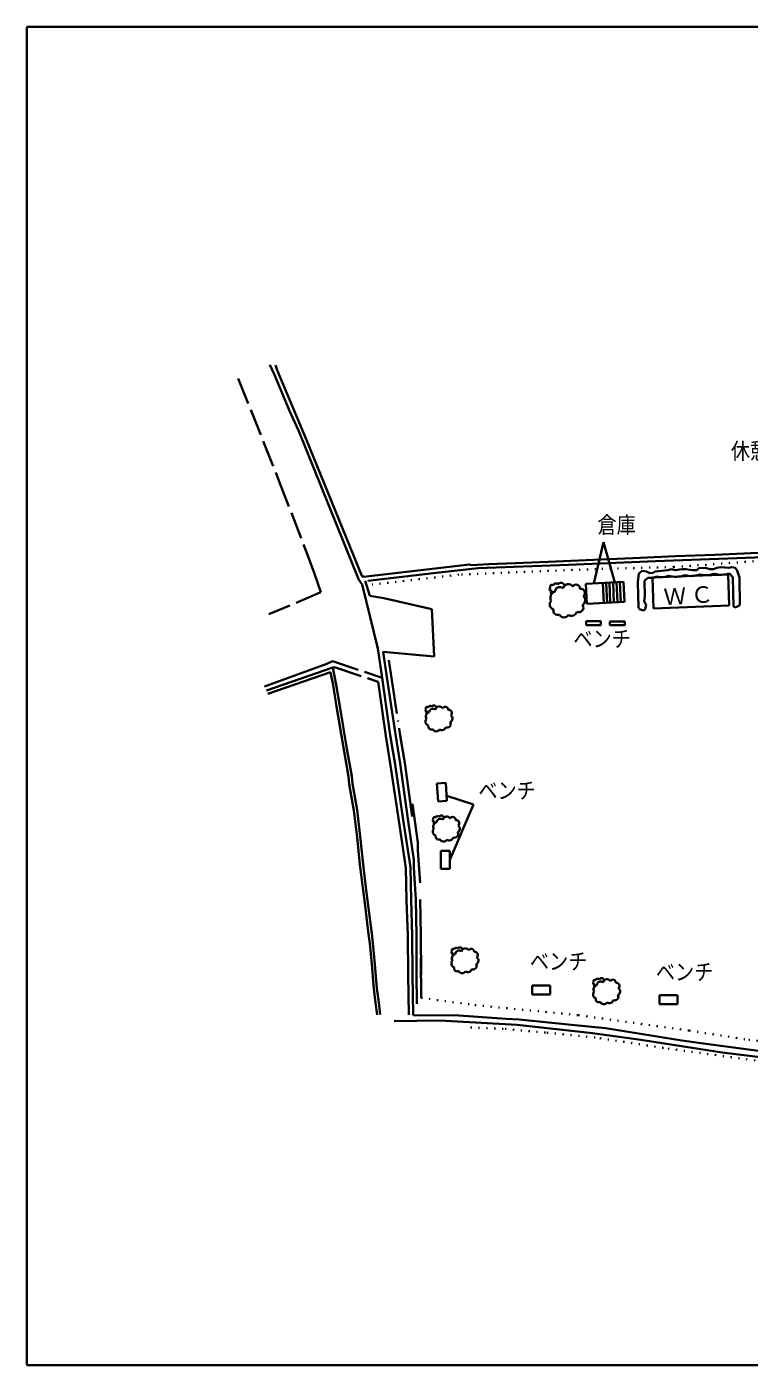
# Model space of a CAD drawing. Units: millimetres, scale not verified. Extents: x 0 to 210000, y 0 to 148500.
# Drawn here: x 0 to 80210, y 0 to 148500 of the extents above; entities that cross this region are included whole.
import ezdxf
from ezdxf.enums import TextEntityAlignment as Align

# ---------------------------------------------------------------- set-up
doc = ezdxf.new("R2010")
doc.units = ezdxf.units.MM
doc.header["$LTSCALE"] = 500
for name, pattern in [('DASHED', [7.5, 6, -1.5]), ('DOTTED', [1.75, 0.25, -1.5]), ('LONG_DASHED_DOTTED', [15.25, 12, -1.5, 0.25, -1.5])]:
    doc.linetypes.add(name, pattern=pattern)
doc.layers.add('グループ[0](0)-D-STR(1)', color=7, linetype='Continuous', lineweight=35)
doc.layers.add('グループ[0](0)-V-nasSTD(0)', color=7, linetype='Continuous', lineweight=35)
doc.styles.add('ＭＳ ゴシック', font='')
doc.styles.get('ＭＳ ゴシック').set_extended_font_data('MS Gothic')

msp = doc.modelspace()

# ---------------------------------------------------------------- linework, layer by layer
at = {"layer": 'グループ[0](0)-D-STR(1)'}
for p, q in [((27494.6, 109893.9), (27003.5, 111007.1)), ((29164.4, 105899.5), (27494.6, 109893.9)), ((27787, 110413.1), (27605.9, 110968.6)), ((31023.6, 102756.4), (27787, 110413.1)), ((30212.1, 103640.4), (29164.4, 105899.5)), ((36868.5, 87133.4), (30212.1, 103640.4)), ((33789.2, 95945.1), (31023.6, 102756.4)), ((37194.8, 87575.9), (33789.2, 95945.1)), ((62966.2, 86734.2), (64028.1, 91307.5)), ((65303.3, 86852.1), (64028.1, 91307.5)), ((54224, 88990.7), (57893.2, 89142.1)), ((57893.2, 89142.1), (62942.7, 89375.1)), ((69820.5, 89195.9), (60139.7, 88819.1)), ((62942.7, 89375.1), (68155.2, 89590.6)), ((68155.2, 89590.6), (72004.9, 89753.6)), ((82812.4, 89687.4), (69820.5, 89195.9)), ((72004.9, 89753.6), (76378.8, 89905.1)), ((76378.8, 89905.1), (81201.1, 90126.4)), ((37378.6, 87459.5), (49169.4, 88833.4)), ((45792.5, 87935.1), (37865.4, 87022.1)), ((50125.7, 88427.8), (45792.5, 87935.1)), ((49169.4, 88833.4), (49413.4, 88763.5)), ((49413.4, 88763.5), (51294.5, 88862.5)), ((60139.7, 88819.1), (50125.7, 88427.8)), ((51294.5, 88862.5), (54224, 88990.7)), ((67950.4, 87837.8), (67825.2, 86877.9)), ((68326.1, 88150.9), (67950.4, 87837.8)), ((68326.1, 88150.9), (68803, 88068.7)), ((68803, 88068.7), (69163.7, 87892.6)), ((69163.7, 87892.6), (69549.4, 87909.4)), ((69464.6, 87391.3), (77858.3, 87717.5)), ((69549.4, 87909.4), (69775.9, 88068.7)), ((69775.9, 88068.7), (71164.8, 88193)), ((71164.8, 88193), (71585, 88323.5)), ((71585, 88323.5), (72005.3, 88222)), ((72005.3, 88222), (72455.2, 88280.9)), ((72455.2, 88280.9), (72775.5, 88339.1)), ((72775.5, 88339.1), (73159.9, 88310)), ((73159.9, 88310), (73660.8, 88234.3)), ((73660.8, 88234.3), (73905.4, 88228.5)), ((73905.4, 88228.5), (74400.4, 88216.8)), ((74400.4, 88216.8), (74610.1, 88432.3)), ((74610.1, 88432.3), (75361.4, 88478.9)), ((75361.4, 88478.9), (75827.3, 88339.1)), ((75827.3, 88339.1), (76229.2, 88339.1)), ((76229.2, 88339.1), (76596.1, 88455.6)), ((76596.1, 88455.6), (77038.7, 88525.5)), ((77038.7, 88525.5), (77487.2, 88519.7)), ((77487.2, 88519.7), (77900.7, 88455.6)), ((77858.3, 87717.5), (77991.1, 84299.8)), ((77900.7, 88455.6), (78320, 88548.8)), ((78389.9, 87448), (78028.8, 87849.9)), ((78320, 88548.8), (78628.7, 88467.2)), ((78628.7, 88467.2), (78838.4, 88251.8)), ((78838.4, 88251.8), (79123.8, 87401.4)), ((37232.3, 86633.2), (36868.5, 87133.4)), ((37378.6, 87459.5), (37194.8, 87575.9)), ((38983.1, 79516.6), (37232.3, 86633.2)), ((37571.1, 87019.2), (38085.6, 85378.7)), ((62072.3, 86689.2), (66254.9, 86900.1)), ((62172.5, 84485.4), (62072.3, 86689.2)), ((64070.1, 84581.1), (63969.9, 86784.9)), ((64419.7, 84598.8), (64319.5, 86802.5)), ((64783, 84617.1), (64682.8, 86820.8)), ((65190.4, 84637.6), (65090.2, 86841.4)), ((65565.5, 84656.6), (65465.3, 86860.3)), ((65945.4, 84675.7), (65845.2, 86879.5)), ((66355, 84696.4), (66254.9, 86900.1)), ((67825.2, 86877.9), (67929.6, 84039.8)), ((68572.4, 87034.5), (68954.8, 87366.6)), ((68622.7, 85313.6), (68572.4, 87034.5)), ((69464.6, 87391.3), (69597.5, 83973.5)), ((78459.8, 84186.6), (78389.9, 87448)), ((79123.8, 87401.4), (79158.7, 84326.3)), ((38085.6, 85378.7), (39638.6, 85111.8)), ((44987.2, 83895.2), (39638.6, 85111.8)), ((62172.5, 84485.4), (66355, 84696.4)), ((68562.3, 84760.1), (68622.7, 85313.6)), ((68753.5, 84317.2), (68562.3, 84760.1)), ((44987.2, 83895.2), (45228.7, 78629.7)), ((67929.6, 84039.8), (68117.4, 83831.1)), ((68117.4, 83831.1), (68493, 83747.6)), ((68493, 83747.6), (68652.9, 83884.5)), ((68652.9, 83884.5), (68753.5, 84317.2)), ((69597.5, 83973.5), (77991.1, 84299.8)), ((62088.8, 82536), (62088.8, 82119.7)), ((63735.1, 82536), (62088.8, 82536)), ((62088.8, 82119.7), (63735.1, 82119.7)), ((63735.1, 82119.7), (63735.1, 82536)), ((64738, 82517.1), (64738, 82100.8)), ((66384.3, 82517.1), (64738, 82517.1)), ((64738, 82100.8), (66384.3, 82100.8)), ((66384.3, 82100.8), (66384.3, 82517.1)), ((39440.2, 76281.2), (38983.1, 79516.6)), ((39960, 76354.9), (39562.6, 79167.7)), ((39562.6, 79167.7), (45228.7, 78629.7)), ((26409.1, 75318.6), (33331.7, 77828.8)), ((26634.7, 74870.8), (33962.6, 77408.6)), ((33331.7, 77828.8), (33939.8, 78125.1)), ((33962.6, 77408.6), (34360.5, 75502.6)), ((26765.6, 74492.8), (33711.6, 76898.3)), ((33711.6, 76898.3), (34016.3, 75438.9)), ((38999.6, 75828.2), (39853.1, 69836.2)), ((39440.2, 76281.2), (40347.3, 69912.4)), ((39960, 76354.9), (40928.6, 70004.1)), ((34016.3, 75438.9), (34398.5, 73069.4)), ((34360.5, 75502.6), (34743.9, 73125.8)), ((34398.5, 73069.4), (35185.6, 68318.4)), ((34743.9, 73125.8), (35530.4, 68378.4)), ((39853.1, 69836.2), (40398.3, 66557.5)), ((40347.3, 69912.4), (40892.2, 66635.1)), ((40928.6, 70004.1), (41461.7, 66745.2)), ((35185.6, 68318.4), (35731.3, 65324.8)), ((35530.4, 68378.4), (36078.8, 65370.2)), ((36078.8, 65370.2), (36147.8, 64504.2)), ((40398.3, 66557.5), (41340.8, 60196.3)), ((40892.2, 66635.1), (41835.3, 60270.5)), ((41461.7, 66745.2), (42354.5, 60348.4)), ((35731.3, 65324.8), (35800.3, 64458.8)), ((35800.3, 64458.8), (36326.6, 61564)), ((36147.8, 64504.2), (36672.9, 61615.6)), ((45528.9, 64536.8), (46524.7, 64601.7)), ((45658.7, 62545.3), (45528.9, 64536.8)), ((46524.7, 64601.7), (46654.5, 62610.2)), ((46654.5, 62610.2), (45658.7, 62545.3)), ((46618.5, 63162), (49579.9, 62226.6)), ((36326.6, 61564), (36671.2, 58605.5)), ((36672.9, 61615.6), (37019.1, 58643.6)), ((46953.5, 56087.1), (49579.9, 62226.6)), ((41340.8, 60196.3), (41990.5, 55919.5)), ((41835.3, 60270.5), (42485.9, 55987.2)), ((42354.5, 60348.4), (42980, 56062.6)), ((36671.2, 58605.5), (36984.5, 55556.1)), ((37019.1, 58643.6), (37332.3, 55595.6)), ((45953.5, 55087.1), (45953.5, 57087.1)), ((45953.5, 57087.1), (46953.5, 57087.1)), ((46953.5, 57087.1), (46953.5, 55087.1)), ((36984.5, 55556.1), (37308.2, 52955.8)), ((37332.3, 55595.6), (37655.6, 52998.9)), ((41990.5, 55919.5), (42086, 55134)), ((42086, 55134), (42167.2, 51606)), ((42485.9, 55987.2), (42585.3, 55170)), ((42585.3, 55170), (42667, 51620.3)), ((42980, 56062.6), (42988.6, 55213.4)), ((42988.6, 55213.4), (43191.8, 51635.4)), ((46953.5, 55087.1), (45953.5, 55087.1)), ((37308.2, 52955.8), (37553.7, 50971.6)), ((37655.6, 52998.9), (37901, 51014.7)), ((37553.7, 50971.6), (37945.3, 47838.6)), ((37901, 51014.7), (38292.5, 47882.3)), ((42167.2, 51606), (42302.5, 47654)), ((42667, 51620.3), (42802.5, 47664.7)), ((43191.8, 51635.4), (43263.7, 47671.3)), ((37945.3, 47838.6), (38077.8, 46793.1)), ((38292.5, 47882.3), (38425.6, 46832.8)), ((42302.5, 47654), (42338.6, 43350.1)), ((42802.5, 47664.7), (42838.6, 43355.7)), ((43263.7, 47671.3), (43278.1, 43336.4)), ((38077.8, 46793.1), (38312.8, 44482.6)), ((38425.6, 46832.8), (38661.4, 44514.1)), ((38312.8, 44482.6), (38530.3, 41745.6)), ((38661.4, 44514.1), (38878.6, 41781.9)), ((42338.6, 43350.1), (42401.8, 38865.8)), ((42838.6, 43355.7), (42901.7, 38872.8)), ((43278.1, 43336.4), (43304.6, 40104.9)), ((38530.3, 41745.6), (38730.5, 40192.2)), ((38878.6, 41781.9), (39077.6, 40236.8)), ((56108, 42115.3), (56108, 41115.3)), ((58108, 42115.3), (56108, 42115.3)), ((58108, 41115.3), (58108, 42115.3)), ((38730.5, 40192.2), (38900.2, 38869.4)), ((39077.6, 40236.8), (39247.4, 38913.9)), ((56108, 41115.3), (58108, 41115.3)), ((70257, 41071.9), (70257, 40071.9)), ((72257, 41071.9), (70257, 41071.9)), ((72257, 40071.9), (72257, 41071.9)), ((43023.7, 38816.7), (47434.2, 38832.2)), ((47434.2, 38832.2), (53228, 38426.9)), ((70257, 40071.9), (72257, 40071.9)), ((45810.4, 38242.9), (40802, 38173.3)), ((54453.5, 37755.9), (45810.4, 38242.9)), ((53228, 38426.9), (54667.7, 38357)), ((62801, 36834.2), (54453.5, 37755.9)), ((54667.7, 38357), (60482.4, 37756)), ((60482.4, 37756), (64235.4, 37378.6)), ((64235.4, 37378.6), (72719.9, 36043.7)), ((68192.1, 36086.4), (62801, 36834.2)), ((77200.4, 34712.6), (68192.1, 36086.4)), ((72719.9, 36043.7), (75375.7, 35652.3)), ((75375.7, 35652.3), (83475.8, 34604)), ((83582.7, 33912.6), (77200.4, 34712.6))]:
    msp.add_line(p, q, dxfattribs=at)
at = {"layer": 'グループ[0](0)-D-STR(1)', "linetype": 'DASHED'}
for p, q in [((23477.9, 109488.5), (28031.1, 98065.1)), ((28031.1, 98065.1), (31156.4, 89928.6)), ((31156.4, 89928.6), (31910.8, 87907.9)), ((31910.8, 87907.9), (32665.1, 85752.6)), ((32665.1, 85752.6), (26872.6, 83327.8)), ((33939.8, 78125.1), (39440.2, 76281.2)), ((33962.6, 77408.6), (34273.2, 77414.6)), ((34273.2, 77414.6), (38999.6, 75828.2))]:
    msp.add_line(p, q, dxfattribs=at)
at = {"layer": 'グループ[0](0)-D-STR(1)', "linetype": 'DOTTED'}
for p, q in [((84181.7, 89440.5), (71835.9, 88564.1)), ((47970.5, 87712.6), (38329.1, 86610.7)), ((52753.6, 87912.9), (47970.5, 87712.6)), ((63196.2, 88338.7), (52753.6, 87912.9)), ((71835.9, 88564.1), (63196.2, 88338.7)), ((43799.3, 40750.8), (49758.5, 39962.4)), ((49758.5, 39962.4), (61253.7, 38832.1)), ((61253.7, 38832.1), (73548.8, 37127.8)), ((52896.1, 37335.7), (48568.8, 37516)), ((57584.1, 36903), (52896.1, 37335.7)), ((73548.8, 37127.8), (80157.2, 36101.7)), ((63101.4, 36362.1), (57584.1, 36903)), ((70674.2, 35208.1), (63101.4, 36362.1)), ((80157.2, 36101.7), (94745.8, 34588.1)), ((91265.1, 32395.4), (70674.2, 35208.1))]:
    msp.add_line(p, q, dxfattribs=at)
at = {"layer": 'グループ[0](0)-D-STR(1)', "linetype": 'LONG_DASHED_DOTTED'}
for p, q in [((40180.9, 78222.6), (41422.4, 70082.1)), ((41422.4, 70082.1), (41956.1, 66820.1)), ((41956.1, 66820.1), (42849.5, 60419.1)), ((42833.6, 62292.4), (43416.5, 57996.8)), ((43416.5, 57996.8), (43425.1, 57107.4)), ((43425.1, 57107.4), (43675.6, 53527.4)), ((43691.5, 51654.1), (43763.6, 47676.6)), ((43763.6, 47676.6), (43778.1, 43339.3)), ((43762.8, 45208.7), (43799.3, 40750.8)), ((42901.7, 38872.8), (43023.7, 38816.7))]:
    msp.add_line(p, q, dxfattribs=at)
at = {"layer": 'グループ[0](0)-D-STR(1)'}
for centre, radius, start, end in [((72051, 90595.7), 3121.7, 254.86596, 288.98903), ((73734.3, 90329.9), 2767.8, 256.0451, 290.16816), ((75356, 90418), 2767.8, 256.0451, 290.16816), ((77120.7, 90634.8), 2929.2, 253.93803, 288.06109), ((58229.5, 86076.4), 177, 113.62785, 309.88937), ((58306.6, 86381.6), 205.8, 43.19214, 224.01389), ((58740.4, 86451.4), 292.5, 39.09417, 165.96353), ((59177.7, 85767.9), 566.9, 49.05613, 175.44197), ((59305.7, 86395.2), 415.2, 15.79622, 144.56527), ((60121.1, 86082.1), 583.2, 32.41509, 168.73206), ((60983.7, 86180.2), 427.9, 352.59879, 149.91842), ((61522.2, 85690.5), 449.4, 306.75759, 104.72351), ((69240.6, 89039), 1696.6, 260.30341, 294.42647), ((70445.7, 89646.2), 2210.1, 256.83015, 290.95321), ((58629.8, 84405), 576.3, 133.98733, 258.34267), ((58786.9, 85175.2), 661.1, 105.28444, 212.53067), ((58454.9, 85695.9), 269.1, 114.55947, 218.29979), ((58887.8, 83664.8), 413.6, 154.8619, 302.38078), ((59647, 83568.9), 594.4, 205.23119, 326.932), ((60479.6, 83733.8), 592.6, 235.64437, 345.46835), ((61273.2, 84061.8), 525, 245.23223, 33.24033), ((78695.6, 84353.1), 288.7, 215.22114, 249.3442), ((78537.7, 84857.1), 776.2, 274.14769, 308.27076), ((78960.4, 84515.6), 274.1, 282.2115, 316.33457), ((44395.2, 72653.5), 132.8, 113.62785, 309.88937), ((44453, 72882.4), 154.3, 43.19214, 224.01389), ((44778.4, 72934.8), 219.4, 39.09417, 165.96353), ((45106.4, 72422.1), 425.1, 49.05613, 175.44197), ((45202.4, 72892.6), 311.4, 15.79622, 144.56527), ((45813.9, 72657.8), 437.4, 32.41509, 168.73206), ((46460.9, 72731.3), 320.9, 352.59879, 149.91842), ((44695.4, 71399.9), 432.2, 133.98733, 258.34267), ((44813.3, 71977.6), 495.9, 105.28444, 212.53067), ((44564.3, 72368.1), 201.8, 114.55947, 218.29979), ((46678, 71142.6), 393.7, 245.23223, 31.63512), ((46864.8, 72364.1), 337, 306.75759, 104.72351), ((46846.9, 71735.3), 420.6, 293.29767, 58.53107), ((44888.9, 70844.8), 310.2, 154.8619, 302.38078), ((45458.3, 70772.9), 445.8, 205.23119, 326.932), ((46082.8, 70896.6), 444.5, 235.64437, 345.46835), ((45593.4, 60713), 219.4, 39.09417, 165.96353), ((46017.4, 60670.9), 311.4, 15.79622, 144.56527), ((45210.2, 60431.8), 132.8, 113.62785, 309.88937), ((45510.4, 59178.2), 432.2, 133.98733, 258.34267), ((45268, 60660.6), 154.3, 43.19214, 224.01389), ((45628.3, 59755.8), 495.9, 105.28444, 212.53067), ((45379.3, 60146.4), 201.8, 114.55947, 218.29979), ((45921.4, 60200.4), 425.1, 49.05613, 175.44197), ((46628.9, 60436), 437.4, 32.41509, 168.73206), ((47275.9, 60509.6), 320.9, 352.59879, 149.91842), ((47679.8, 60142.3), 337, 306.75759, 104.72351), ((47661.9, 59513.6), 420.6, 293.29767, 58.53107), ((45703.9, 58623.1), 310.2, 154.8619, 302.38078), ((46273.3, 58551.1), 445.8, 205.23119, 326.932), ((46897.8, 58674.8), 444.5, 235.64437, 345.46835), ((47493, 58920.8), 393.7, 245.23223, 31.63512), ((47334.7, 46043.1), 154.3, 43.19214, 224.01389), ((47660.1, 46095.5), 219.4, 39.09417, 165.96353), ((48084.1, 46053.3), 311.4, 15.79622, 144.56527), ((48695.6, 45818.5), 437.4, 32.41509, 168.73206), ((49342.5, 45892.1), 320.9, 352.59879, 149.91842), ((47276.9, 45814.3), 132.8, 113.62785, 309.88937), ((47577.1, 44560.7), 432.2, 133.98733, 258.34267), ((47695, 45138.3), 495.9, 105.28444, 212.53067), ((47445.9, 45528.8), 201.8, 114.55947, 218.29979), ((47988, 45582.8), 425.1, 49.05613, 175.44197), ((49746.5, 45524.8), 337, 306.75759, 104.72351), ((49728.6, 44896.1), 420.6, 293.29767, 58.53107), ((47770.6, 44005.6), 310.2, 154.8619, 302.38078), ((48340, 43933.6), 445.8, 205.23119, 326.932), ((48964.5, 44057.3), 444.5, 235.64437, 345.46835), ((49559.7, 44303.3), 393.7, 245.23223, 31.63512), ((63003.5, 42381.8), 132.8, 113.62785, 309.88937), ((63061.3, 42610.6), 154.3, 43.19214, 224.01389), ((63421.6, 41705.8), 495.9, 105.28444, 212.53067), ((63172.6, 42096.4), 201.8, 114.55947, 218.29979), ((63386.7, 42663), 219.4, 39.09417, 165.96353), ((63714.7, 42150.4), 425.1, 49.05613, 175.44197), ((63810.7, 42620.9), 311.4, 15.79622, 144.56527), ((64422.2, 42386), 437.4, 32.41509, 168.73206), ((65069.2, 42459.6), 320.9, 352.59879, 149.91842), ((65473.1, 42092.3), 337, 306.75759, 104.72351), ((65455.2, 41463.6), 420.6, 293.29767, 58.53107), ((63303.7, 41128.2), 432.2, 133.98733, 258.34267), ((63497.2, 40573.1), 310.2, 154.8619, 302.38078), ((64066.6, 40501.2), 445.8, 205.23119, 326.932), ((64691.1, 40624.8), 444.5, 235.64437, 345.46835), ((65286.3, 40870.8), 393.7, 245.23223, 31.63512)]:
    msp.add_arc(centre, radius, start, end, dxfattribs=at)
msp.add_ellipse((61111.7, 84874.5), major_axis=(878.8, 0), ratio=0.81805, start_param=5.46482177, end_param=7.00482632, dxfattribs=at)
at = {"layer": 'グループ[0](0)-V-nasSTD(0)'}
for p, q in [((0, 0), (0, 148500)), ((0, 148500), (210000, 148500)), ((210000, 0), (0, 0))]:
    msp.add_line(p, q, dxfattribs=at)

# ---------------------------------------------------------------- texts
at = {"layer": 'グループ[0](0)-D-STR(1)', "style": 'ＭＳ ゴシック', "width": 0.85}
for s, p in [('休憩所1', (78171.3, 99964)), ('倉庫', (63362.1, 91771.4)), ('ベンチ', (60692.7, 79123.8)), ('ベンチ', (50140.7, 62295.7)), ('ベンチ', (55858.4, 43342.4)), ('ベンチ', (69843.1, 42165.3))]:
    msp.add_text(s, height=1833, dxfattribs=at).set_placement(p, align=Align.BOTTOM_LEFT)
at = {"layer": 'グループ[0](0)-D-STR(1)', "insert": (70767, 84299), "char_height": 1833, "attachment_point": 7, "rotation": 3.382, "style": 'ＭＳ ゴシック'}
msp.add_mtext('\\T1.2;ＷＣ', dxfattribs=at)

doc.saveas('drawing.dxf')
